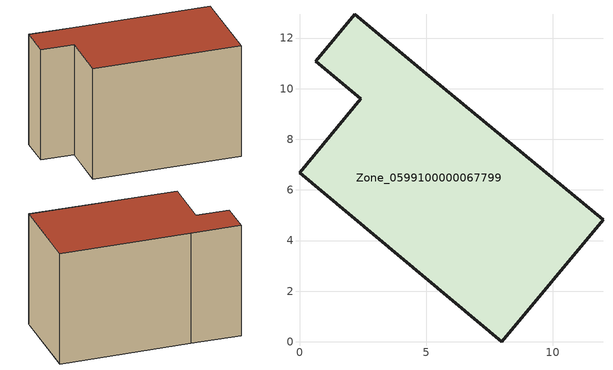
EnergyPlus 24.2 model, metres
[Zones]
Zone_0599100000067799
 floor ground (C_G): 2.18,12.94 4.89,10.68 11.99,4.82 7.99,0 0,6.67 2.43,9.59 0.64,11.08 z0
 wall outside (C_F): 4.89,10.68 2.18,12.94 0.64,11.08 2.43,9.59 0,6.67 7.99,0 11.99,4.82 4.89,10.68 z0:8.18
 roof outside (C_R): 7.99,0 11.99,4.82 4.89,10.68 2.18,12.94 0.64,11.08 2.43,9.59 0,6.67 z8.18
[BUILDING]
Pand.0599100000067799: North Axis=0; Terrain=City; Loads Convergence Tolerance Value=0.04; Temperature Convergence Tolerance Value=0.4; Solar Distribution=FullExterior; Maximum Number of Warmup Days=25; Minimum Number of Warmup Days=1
[Site:Location]
Rotterdam.The.Hague.AP_ZH_NLD Design_Conditions: Latitude=51.96; Longitude=4.45; Time Zone=1; Elevation=-4.5
[SITE:GROUNDTEMPERATURE:BUILDINGSURFACE]
18, 18, 18, 18, 18, 18, 18, 18, 18, 18, 18, 18
[MATERIAL] Thermal Absorptance=0.9; Solar Absorptance=0.7; Visible Absorptance=0.7
Name | Roughness | Thickness | Conductivity | Density | Specific Heat
G.TI.1946-1964 | MediumSmooth | 0.15 | 1 | 540 | 1210
F.TI.1946-1964 | Rough | 0.3 | 0.857143 | 1920 | 840
R.TI.1946-1964 | MediumRough | 0.2 | 0.277778 | 1500 | 1000
[CONSTRUCTION]
C_G: G.TI.1946-1964
C_F: F.TI.1946-1964
C_R: R.TI.1946-1964
[ZONE]
Zone_0599100000067799: Type=1; Multiplier=1; Ceiling Height=Autocalculate; Volume=Autocalculate; Floor Area=autocalculate; Part of Total Floor Area=Yes
[ZONEINFILTRATION:DESIGNFLOWRATE]
Infil_Zone_0599100000067799: Zone or ZoneList or Space or SpaceList=Zone_0599100000067799; Schedule=AlwaysOn; Design Flow Rate Calculation Method=Flow/Area; Flow Rate per Floor Area=0.003; Constant Term Coefficient=1; Temperature Term Coefficient=0; Velocity Term Coefficient=0; Velocity Squared Term Coefficient=0
[HVACTEMPLATE:ZONE:IDEALLOADSAIRSYSTEM]
Zone_0599100000067799: Maximum Heating Supply Air Temperature=50; Minimum Cooling Supply Air Temperature=13; Maximum Heating Supply Air Humidity Ratio=0.0156; Minimum Cooling Supply Air Humidity Ratio=0.0077; Heating Limit=NoLimit; Cooling Limit=NoLimit; Dehumidification Control Type=ConstantSensibleHeatRatio; Cooling Sensible Heat Ratio=0.7; Dehumidification Setpoint=60; Humidification Control Type=None; Humidification Setpoint=30; Outdoor Air Method=None; Outdoor Air Flow Rate per Person=0.00944; Outdoor Air Flow Rate per Zone Floor Area=0; Outdoor Air Flow Rate per Zone=0; Demand Controlled Ventilation Type=None; Outdoor Air Economizer Type=NoEconomizer; Heat Recovery Type=None; Sensible Heat Recovery Effectiveness=0.7; Latent Heat Recovery Effectiveness=0.65
[ZONECONTROL:THERMOSTAT]
ThermostatControl_Zone_0599100000067799: Zone or ZoneList=Zone_0599100000067799; Control Type Schedule=DualSetpointControlType; Control 1=Thermostat_Zone_0599100000067799; Temperature Difference Between Cutout And Setpoint=0
[THERMOSTATSETPOINT:DUALSETPOINT]
Thermostat_Zone_0599100000067799: Heating Setpoint Temperature Schedule=HeatingSetpoint_Zone_0599100000067799; Cooling Setpoint Temperature Schedule=CoolingSetpoint_Zone_0599100000067799
[SCHEDULE:COMPACT]
HeatingSetpoint_Zone_0599100000067799: Through: 12/31, For: AllDays, Until: 24:00, 21
CoolingSetpoint_Zone_0599100000067799: Through: 12/31, For: AllDays, Until: 24:00, 24
DualSetpointControlType: Through: 12/31, For: AllDays, Until: 24:00, 4
AlwaysOn: Through: 12/31, For: AllDays, Until: 24:00, 1
